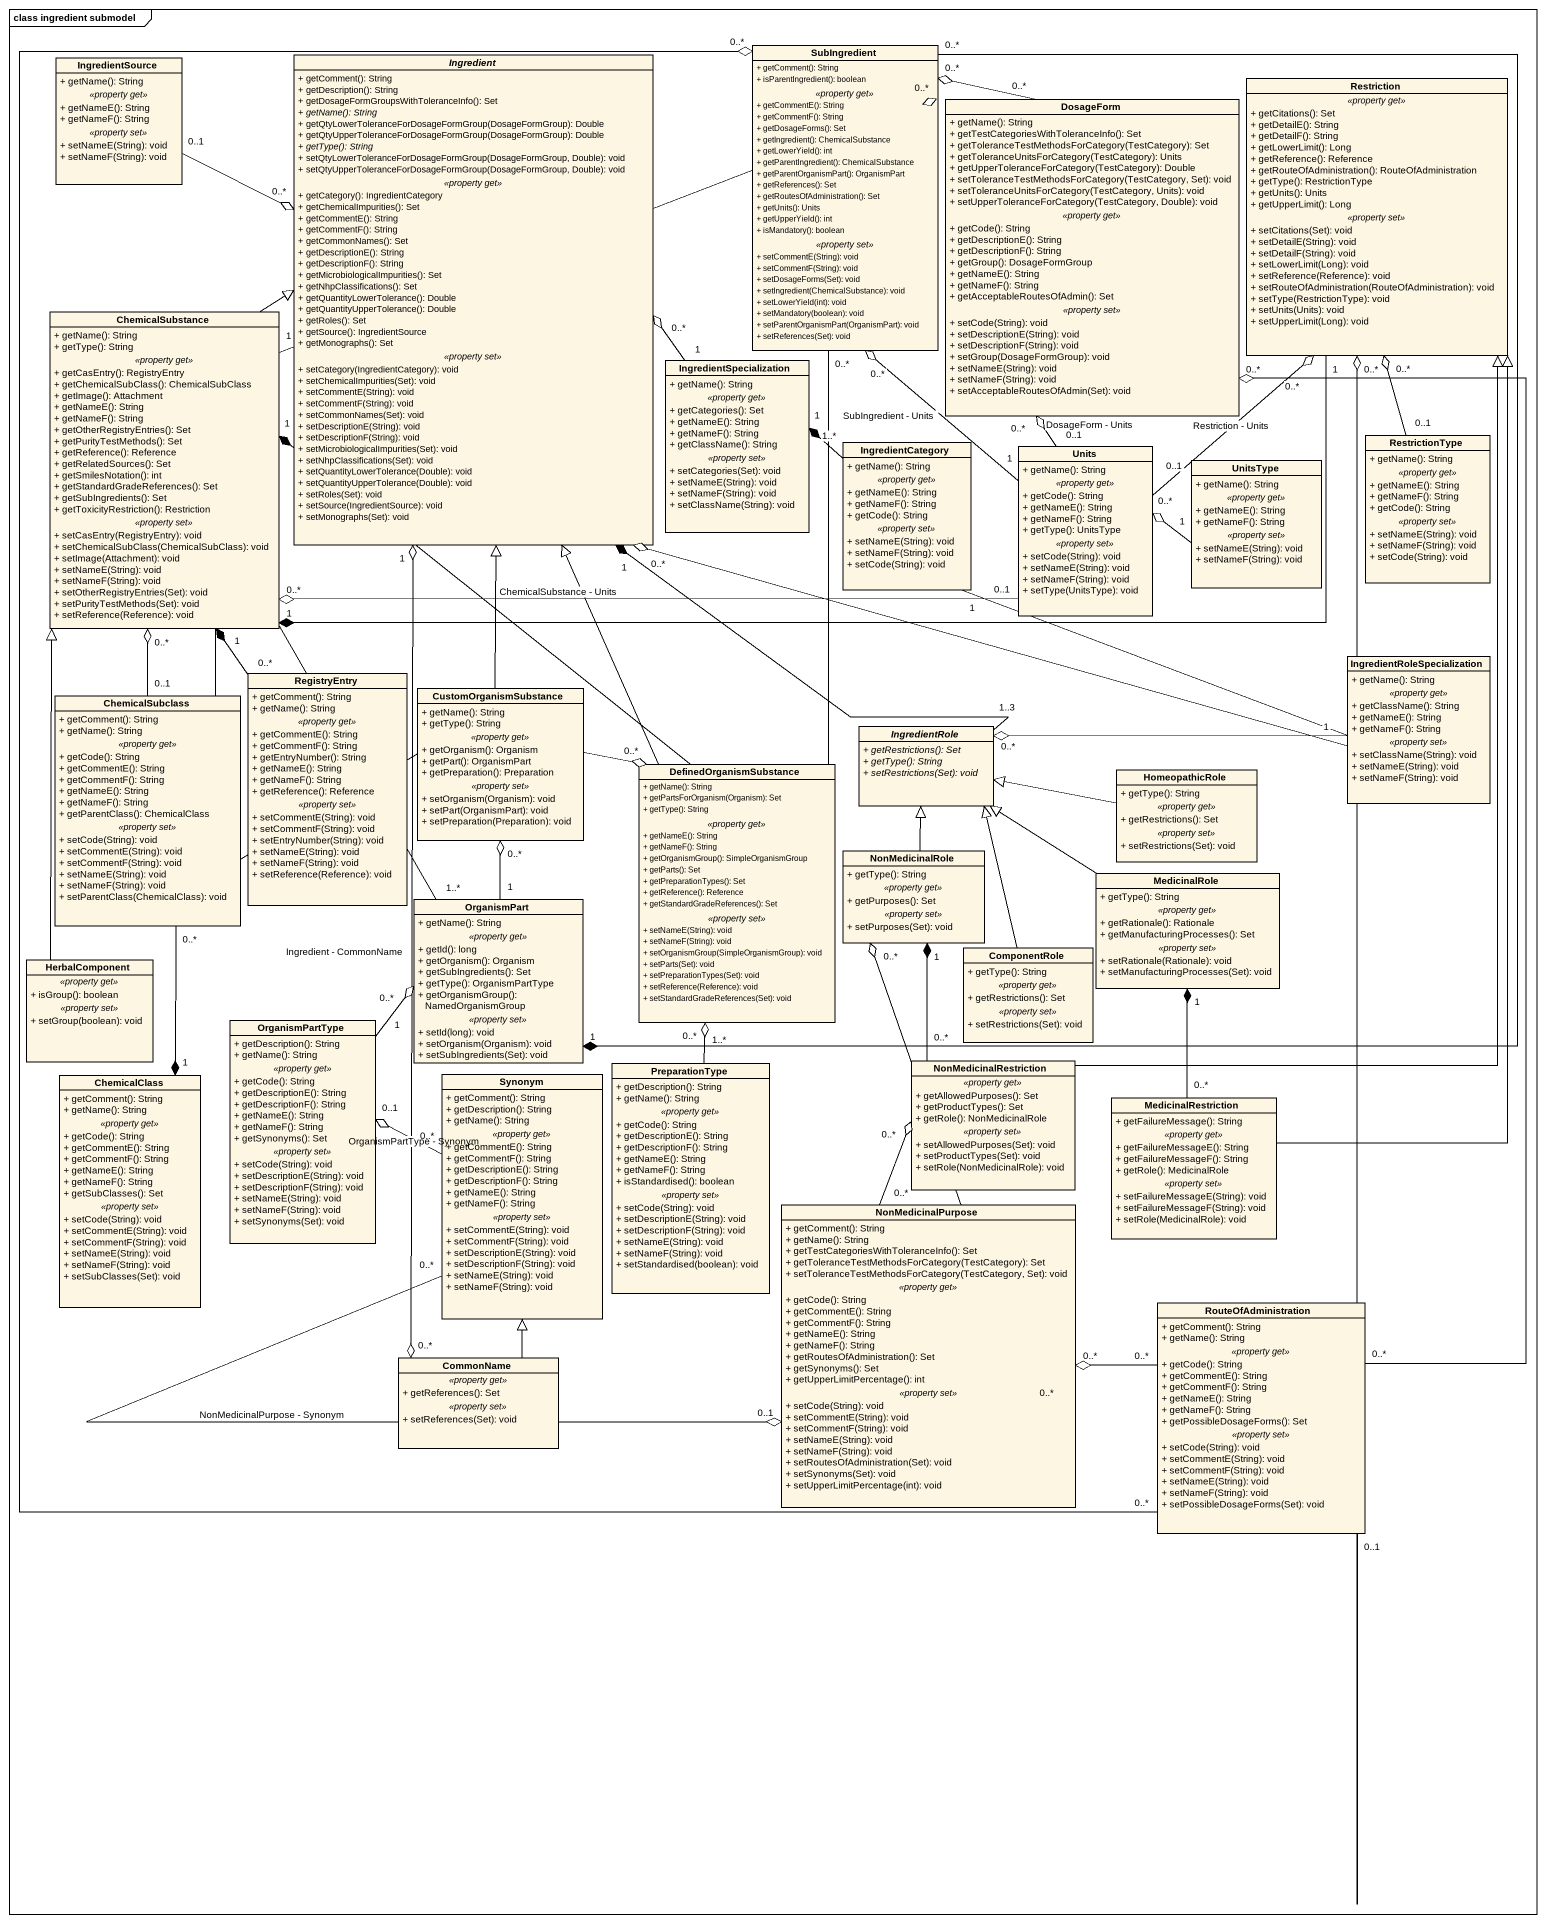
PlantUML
@startuml
mainframe class ingredient submodel
hide circle
hide empty members
skinparam classAttributeIconSize 0
class IngredientSource {
  + getName(): String
  .. <<property get>> ..
  + getNameE(): String
  + getNameF(): String
  .. <<property set>> ..
  + setNameE(String): void
  + setNameF(String): void
}
abstract class Ingredient {
  + getComment(): String
  + getDescription(): String
  + getDosageFormGroupsWithToleranceInfo(): Set
  {abstract} + getName(): String
  + getQtyLowerToleranceForDosageFormGroup(DosageFormGroup): Double
  + getQtyUpperToleranceForDosageFormGroup(DosageFormGroup): Double
  {abstract} + getType(): String
  + setQtyLowerToleranceForDosageFormGroup(DosageFormGroup, Double): void
  + setQtyUpperToleranceForDosageFormGroup(DosageFormGroup, Double): void
  .. <<property get>> ..
  + getCategory(): IngredientCategory
  + getChemicalImpurities(): Set
  + getCommentE(): String
  + getCommentF(): String
  + getCommonNames(): Set
  + getDescriptionE(): String
  + getDescriptionF(): String
  + getMicrobiologicalImpurities(): Set
  + getNhpClassifications(): Set
  + getQuantityLowerTolerance(): Double
  + getQuantityUpperTolerance(): Double
  + getRoles(): Set
  + getSource(): IngredientSource
  + getMonographs(): Set
  .. <<property set>> ..
  + setCategory(IngredientCategory): void
  + setChemicalImpurities(Set): void
  + setCommentE(String): void
  + setCommentF(String): void
  + setCommonNames(Set): void
  + setDescriptionE(String): void
  + setDescriptionF(String): void
  + setMicrobiologicalImpurities(Set): void
  + setNhpClassifications(Set): void
  + setQuantityLowerTolerance(Double): void
  + setQuantityUpperTolerance(Double): void
  + setRoles(Set): void
  + setSource(IngredientSource): void
  + setMonographs(Set): void
}
class SubIngredient {
  + getComment(): String
  + isParentIngredient(): boolean
  .. <<property get>> ..
  + getCommentE(): String
  + getCommentF(): String
  + getDosageForms(): Set
  + getIngredient(): ChemicalSubstance
  + getLowerYield(): int
  + getParentIngredient(): ChemicalSubstance
  + getParentOrganismPart(): OrganismPart
  + getReferences(): Set
  + getRoutesOfAdministration(): Set
  + getUnits(): Units
  + getUpperYield(): int
  + isMandatory(): boolean
  .. <<property set>> ..
  + setCommentE(String): void
  + setCommentF(String): void
  + setDosageForms(Set): void
  + setIngredient(ChemicalSubstance): void
  + setLowerYield(int): void
  + setMandatory(boolean): void
  + setParentOrganismPart(OrganismPart): void
  + setReferences(Set): void
}
class DosageForm {
  + getName(): String
  + getTestCategoriesWithToleranceInfo(): Set
  + getToleranceTestMethodsForCategory(TestCategory): Set
  + getToleranceUnitsForCategory(TestCategory): Units
  + getUpperToleranceForCategory(TestCategory): Double
  + setToleranceTestMethodsForCategory(TestCategory, Set): void
  + setToleranceUnitsForCategory(TestCategory, Units): void
  + setUpperToleranceForCategory(TestCategory, Double): void
  .. <<property get>> ..
  + getCode(): String
  + getDescriptionE(): String
  + getDescriptionF(): String
  + getGroup(): DosageFormGroup
  + getNameE(): String
  + getNameF(): String
  + getAcceptableRoutesOfAdmin(): Set
  .. <<property set>> ..
  + setCode(String): void
  + setDescriptionE(String): void
  + setDescriptionF(String): void
  + setGroup(DosageFormGroup): void
  + setNameE(String): void
  + setNameF(String): void
  + setAcceptableRoutesOfAdmin(Set): void
}
class Restriction {
  .. <<property get>> ..
  + getCitations(): Set
  + getDetailE(): String
  + getDetailF(): String
  + getLowerLimit(): Long
  + getReference(): Reference
  + getRouteOfAdministration(): RouteOfAdministration
  + getType(): RestrictionType
  + getUnits(): Units
  + getUpperLimit(): Long
  .. <<property set>> ..
  + setCitations(Set): void
  + setDetailE(String): void
  + setDetailF(String): void
  + setLowerLimit(Long): void
  + setReference(Reference): void
  + setRouteOfAdministration(RouteOfAdministration): void
  + setType(RestrictionType): void
  + setUnits(Units): void
  + setUpperLimit(Long): void
}
class ChemicalSubstance {
  + getName(): String
  + getType(): String
  .. <<property get>> ..
  + getCasEntry(): RegistryEntry
  + getChemicalSubClass(): ChemicalSubClass
  + getImage(): Attachment
  + getNameE(): String
  + getNameF(): String
  + getOtherRegistryEntries(): Set
  + getPurityTestMethods(): Set
  + getReference(): Reference
  + getRelatedSources(): Set
  + getSmilesNotation(): int
  + getStandardGradeReferences(): Set
  + getSubIngredients(): Set
  + getToxicityRestriction(): Restriction
  .. <<property set>> ..
  + setCasEntry(RegistryEntry): void
  + setChemicalSubClass(ChemicalSubClass): void
  + setImage(Attachment): void
  + setNameE(String): void
  + setNameF(String): void
  + setOtherRegistryEntries(Set): void
  + setPurityTestMethods(Set): void
  + setReference(Reference): void
}
class IngredientSpecialization {
  + getName(): String
  .. <<property get>> ..
  + getCategories(): Set
  + getNameE(): String
  + getNameF(): String
  + getClassName(): String
  .. <<property set>> ..
  + setCategories(Set): void
  + setNameE(String): void
  + setNameF(String): void
  + setClassName(String): void
}
class IngredientCategory {
  + getName(): String
  .. <<property get>> ..
  + getNameE(): String
  + getNameF(): String
  + getCode(): String
  .. <<property set>> ..
  + setNameE(String): void
  + setNameF(String): void
  + setCode(String): void
}
class Units {
  + getName(): String
  .. <<property get>> ..
  + getCode(): String
  + getNameE(): String
  + getNameF(): String
  + getType(): UnitsType
  .. <<property set>> ..
  + setCode(String): void
  + setNameE(String): void
  + setNameF(String): void
  + setType(UnitsType): void
}
class UnitsType {
  + getName(): String
  .. <<property get>> ..
  + getNameE(): String
  + getNameF(): String
  .. <<property set>> ..
  + setNameE(String): void
  + setNameF(String): void
}
class RestrictionType {
  + getName(): String
  .. <<property get>> ..
  + getNameE(): String
  + getNameF(): String
  + getCode(): String
  .. <<property set>> ..
  + setNameE(String): void
  + setNameF(String): void
  + setCode(String): void
}
class RegistryEntry {
  + getComment(): String
  + getName(): String
  .. <<property get>> ..
  + getCommentE(): String
  + getCommentF(): String
  + getEntryNumber(): String
  + getNameE(): String
  + getNameF(): String
  + getReference(): Reference
  .. <<property set>> ..
  + setCommentE(String): void
  + setCommentF(String): void
  + setEntryNumber(String): void
  + setNameE(String): void
  + setNameF(String): void
  + setReference(Reference): void
}
class IngredientRoleSpecialization {
  + getName(): String
  .. <<property get>> ..
  + getClassName(): String
  + getNameE(): String
  + getNameF(): String
  .. <<property set>> ..
  + setClassName(String): void
  + setNameE(String): void
  + setNameF(String): void
}
class ChemicalSubclass {
  + getComment(): String
  + getName(): String
  .. <<property get>> ..
  + getCode(): String
  + getCommentE(): String
  + getCommentF(): String
  + getNameE(): String
  + getNameF(): String
  + getParentClass(): ChemicalClass
  .. <<property set>> ..
  + setCode(String): void
  + setCommentE(String): void
  + setCommentF(String): void
  + setNameE(String): void
  + setNameF(String): void
  + setParentClass(ChemicalClass): void
}
class CustomOrganismSubstance {
  + getName(): String
  + getType(): String
  .. <<property get>> ..
  + getOrganism(): Organism
  + getPart(): OrganismPart
  + getPreparation(): Preparation
  .. <<property set>> ..
  + setOrganism(Organism): void
  + setPart(OrganismPart): void
  + setPreparation(Preparation): void
}
abstract class IngredientRole {
  {abstract} + getRestrictions(): Set
  {abstract} + getType(): String
  {abstract} + setRestrictions(Set): void
}
class DefinedOrganismSubstance {
  + getName(): String
  + getPartsForOrganism(Organism): Set
  + getType(): String
  .. <<property get>> ..
  + getNameE(): String
  + getNameF(): String
  + getOrganismGroup(): SimpleOrganismGroup
  + getParts(): Set
  + getPreparationTypes(): Set
  + getReference(): Reference
  + getStandardGradeReferences(): Set
  .. <<property set>> ..
  + setNameE(String): void
  + setNameF(String): void
  + setOrganismGroup(SimpleOrganismGroup): void
  + setParts(Set): void
  + setPreparationTypes(Set): void
  + setReference(Reference): void
  + setStandardGradeReferences(Set): void
}
class HomeopathicRole {
  + getType(): String
  .. <<property get>> ..
  + getRestrictions(): Set
  .. <<property set>> ..
  + setRestrictions(Set): void
}
class NonMedicinalRole {
  + getType(): String
  .. <<property get>> ..
  + getPurposes(): Set
  .. <<property set>> ..
  + setPurposes(Set): void
}
class MedicinalRole {
  + getType(): String
  .. <<property get>> ..
  + getRationale(): Rationale
  + getManufacturingProcesses(): Set
  .. <<property set>> ..
  + setRationale(Rationale): void
  + setManufacturingProcesses(Set): void
}
class OrganismPart {
  + getName(): String
  .. <<property get>> ..
  + getId(): long
  + getOrganism(): Organism
  + getSubIngredients(): Set
  + getType(): OrganismPartType
  + getOrganismGroup(): NamedOrganismGroup
  .. <<property set>> ..
  + setId(long): void
  + setOrganism(Organism): void
  + setSubIngredients(Set): void
}
class ComponentRole {
  + getType(): String
  .. <<property get>> ..
  + getRestrictions(): Set
  .. <<property set>> ..
  + setRestrictions(Set): void
}
class HerbalComponent {
  .. <<property get>> ..
  + isGroup(): boolean
  .. <<property set>> ..
  + setGroup(boolean): void
}
class OrganismPartType {
  + getDescription(): String
  + getName(): String
  .. <<property get>> ..
  + getCode(): String
  + getDescriptionE(): String
  + getDescriptionF(): String
  + getNameE(): String
  + getNameF(): String
  + getSynonyms(): Set
  .. <<property set>> ..
  + setCode(String): void
  + setDescriptionE(String): void
  + setDescriptionF(String): void
  + setNameE(String): void
  + setNameF(String): void
  + setSynonyms(Set): void
}
class ChemicalClass {
  + getComment(): String
  + getName(): String
  .. <<property get>> ..
  + getCode(): String
  + getCommentE(): String
  + getCommentF(): String
  + getNameE(): String
  + getNameF(): String
  + getSubClasses(): Set
  .. <<property set>> ..
  + setCode(String): void
  + setCommentE(String): void
  + setCommentF(String): void
  + setNameE(String): void
  + setNameF(String): void
  + setSubClasses(Set): void
}
class Synonym {
  + getComment(): String
  + getDescription(): String
  + getName(): String
  .. <<property get>> ..
  + getCommentE(): String
  + getCommentF(): String
  + getDescriptionE(): String
  + getDescriptionF(): String
  + getNameE(): String
  + getNameF(): String
  .. <<property set>> ..
  + setCommentE(String): void
  + setCommentF(String): void
  + setDescriptionE(String): void
  + setDescriptionF(String): void
  + setNameE(String): void
  + setNameF(String): void
}
class PreparationType {
  + getDescription(): String
  + getName(): String
  .. <<property get>> ..
  + getCode(): String
  + getDescriptionE(): String
  + getDescriptionF(): String
  + getNameE(): String
  + getNameF(): String
  + isStandardised(): boolean
  .. <<property set>> ..
  + setCode(String): void
  + setDescriptionE(String): void
  + setDescriptionF(String): void
  + setNameE(String): void
  + setNameF(String): void
  + setStandardised(boolean): void
}
class NonMedicinalRestriction {
  .. <<property get>> ..
  + getAllowedPurposes(): Set
  + getProductTypes(): Set
  + getRole(): NonMedicinalRole
  .. <<property set>> ..
  + setAllowedPurposes(Set): void
  + setProductTypes(Set): void
  + setRole(NonMedicinalRole): void
}
class MedicinalRestriction {
  + getFailureMessage(): String
  .. <<property get>> ..
  + getFailureMessageE(): String
  + getFailureMessageF(): String
  + getRole(): MedicinalRole
  .. <<property set>> ..
  + setFailureMessageE(String): void
  + setFailureMessageF(String): void
  + setRole(MedicinalRole): void
}
class NonMedicinalPurpose {
  + getComment(): String
  + getName(): String
  + getTestCategoriesWithToleranceInfo(): Set
  + getToleranceTestMethodsForCategory(TestCategory): Set
  + setToleranceTestMethodsForCategory(TestCategory, Set): void
  .. <<property get>> ..
  + getCode(): String
  + getCommentE(): String
  + getCommentF(): String
  + getNameE(): String
  + getNameF(): String
  + getRoutesOfAdministration(): Set
  + getSynonyms(): Set
  + getUpperLimitPercentage(): int
  .. <<property set>> ..
  + setCode(String): void
  + setCommentE(String): void
  + setCommentF(String): void
  + setNameE(String): void
  + setNameF(String): void
  + setRoutesOfAdministration(Set): void
  + setSynonyms(Set): void
  + setUpperLimitPercentage(int): void
}
class RouteOfAdministration {
  + getComment(): String
  + getName(): String
  .. <<property get>> ..
  + getCode(): String
  + getCommentE(): String
  + getCommentF(): String
  + getNameE(): String
  + getNameF(): String
  + getPossibleDosageForms(): Set
  .. <<property set>> ..
  + setCode(String): void
  + setCommentE(String): void
  + setCommentF(String): void
  + setNameE(String): void
  + setNameF(String): void
  + setPossibleDosageForms(Set): void
}
class CommonName {
  .. <<property get>> ..
  + getReferences(): Set
  .. <<property set>> ..
  + setReferences(Set): void
}
IngredientSource "0..1" -right-o "0..*" Ingredient
Ingredient "1" o--o "0..*" CommonName : Ingredient - CommonName
SubIngredient "0..*" -left-* "1" ChemicalSubstance
SubIngredient "0..*" --* "1" OrganismPart
DosageForm "0..*" -left-o "0..*" SubIngredient
Restriction "1" -left-* "1" ChemicalSubstance
ChemicalSubstance -right-|> Ingredient
ChemicalSubstance "1" -right-o "0..*" SubIngredient
IngredientSpecialization "1" -left-o "0..*" Ingredient
IngredientCategory "1" -left-o "0..*" Ingredient
IngredientCategory "1..*" -left-* "1" IngredientSpecialization
Units "1" -up-o "0..*" SubIngredient : SubIngredient - Units
Units "0..1" -up-o "0..*" DosageForm : DosageForm - Units
Units "0..1" -up-o "0..*" Restriction : Restriction - Units
Units "0..1" -left-o "0..*" ChemicalSubstance : ChemicalSubstance - Units
UnitsType "1" -left-o "0..*" Units
RestrictionType "0..1" -up-o "0..*" Restriction
RegistryEntry "0..*" -up-* "1" ChemicalSubstance
IngredientRoleSpecialization "1" -left-o "0..*" IngredientRole
ChemicalSubclass "0..1" -up-o "0..*" ChemicalSubstance
ChemicalSubclass "0..*" --* "1" ChemicalClass
CustomOrganismSubstance -up-|> Ingredient
IngredientRole "1..3" -up-* "1" Ingredient
DefinedOrganismSubstance -up-|> Ingredient
HomeopathicRole -left-|> IngredientRole
NonMedicinalRole -up-|> IngredientRole
MedicinalRole -up-|> IngredientRole
OrganismPart "1" -up-o "0..*" CustomOrganismSubstance
OrganismPart "1..*" -right-o "0..*" DefinedOrganismSubstance
ComponentRole -up-|> IngredientRole
HerbalComponent -up-|> ChemicalSubstance
OrganismPartType "1" -up-o "0..*" OrganismPart
Synonym "0..*" -left-o "0..1" OrganismPartType : OrganismPartType - Synonym
Synonym "0..*" -right-o "0..1" NonMedicinalPurpose : NonMedicinalPurpose - Synonym
PreparationType "1..*" -up-o "0..*" DefinedOrganismSubstance
NonMedicinalRestriction -up-|> Restriction
NonMedicinalRestriction "0..*" -up-* "1" NonMedicinalRole
MedicinalRestriction -up-|> Restriction
MedicinalRestriction "0..*" -up-* "1" MedicinalRole
NonMedicinalPurpose "0..*" -up-o "0..*" NonMedicinalRole
NonMedicinalPurpose "0..*" -up-o "0..*" NonMedicinalRestriction
RouteOfAdministration "0..*" -up-o "0..*" SubIngredient
RouteOfAdministration "0..*" -up-o "0..*" DosageForm
RouteOfAdministration "0..1" -up-o "0..*" Restriction
RouteOfAdministration "0..*" -left-o "0..*" NonMedicinalPurpose
CommonName -up-|> Synonym
@enduml
